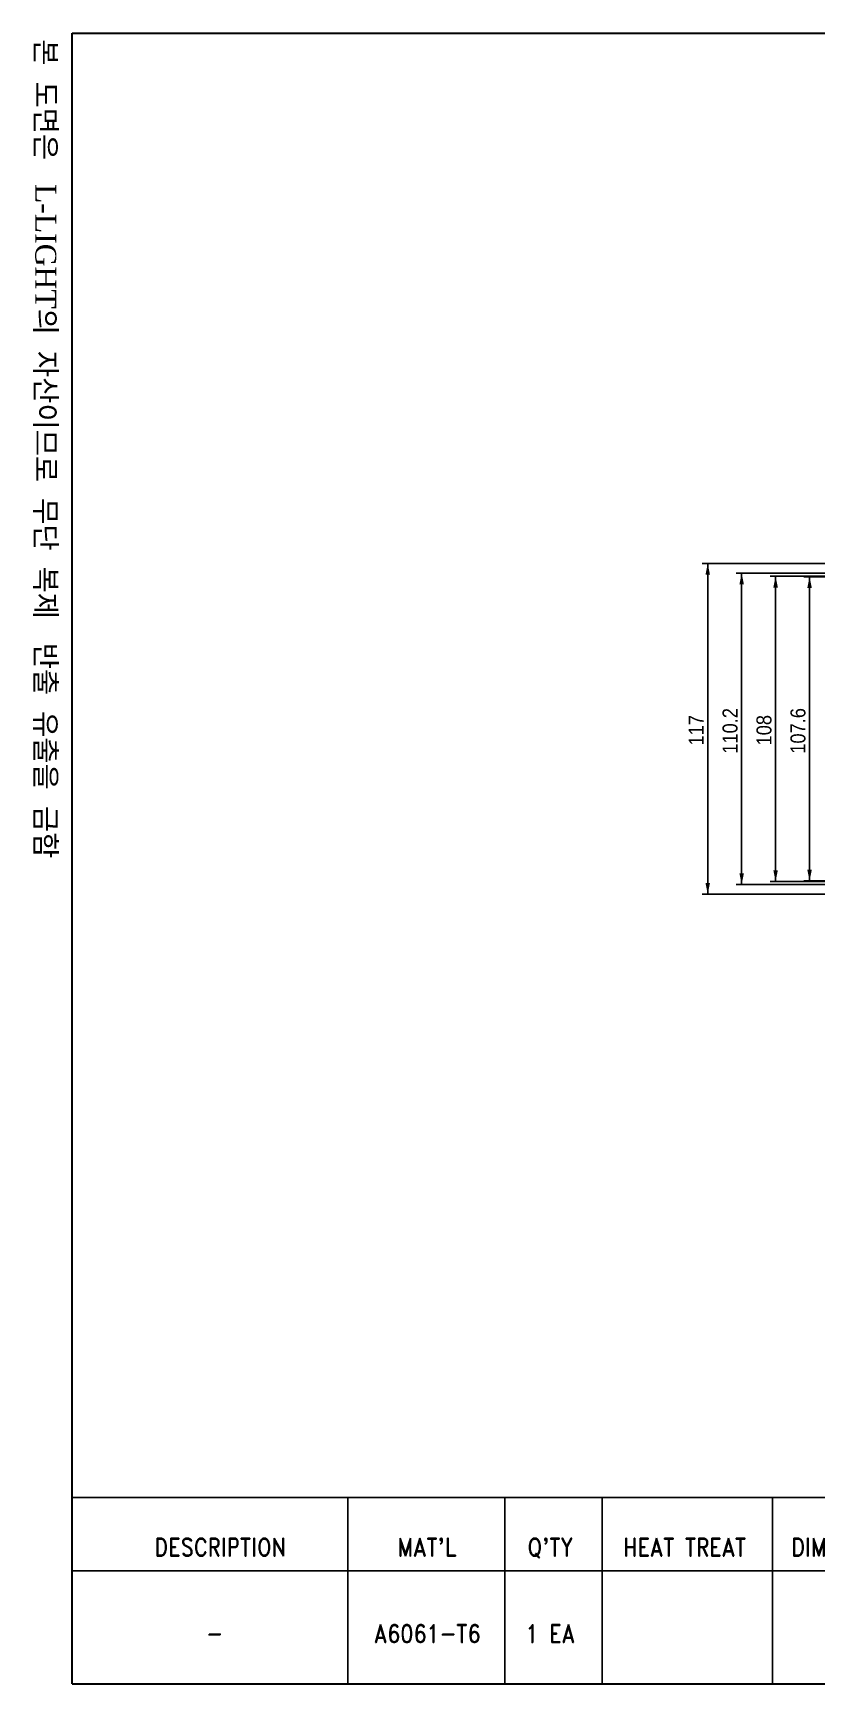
# Model space of a CAD drawing. Header units: millimetres. Extents: x 10 to 834, y 2 to 586.
# Drawn here: x 10 to 287, y 2 to 586 of the extents above; entities that cross this region are included whole.
import ezdxf

# ---------------------------------------------------------------- set-up
doc = ezdxf.new("R2010")
doc.units = ezdxf.units.MM
doc.header["$LTSCALE"] = 2
doc.layers.add('FORMAT', color=7, linetype='Continuous')
doc.styles.add('SLDTEXTSTYLE1', font='RomanD', dxfattribs={"width": 0.855})
doc.styles.add('SLDTEXTSTYLE8', font='Dutch801 Rm BT', dxfattribs={"bigfont": 'bigfont'})
doc.styles.add('SLDTEXTSTYLE9', font='GOTHIC.TTF', dxfattribs={"width": 0.913})
doc.dimstyles.new('SLDDIMSTYLE0', dxfattribs={"dimtxt": 5.291667, "dimasz": 4, "dimexe": 0, "dimexo": 0.0625, "dimgap": 1.322917, "dimtad": 1, "dimrnd": 1e-09, "dimzin": 12, "dimdsep": 46, "dimtxsty": 'SLDTEXTSTYLE9', "dimsah": 1, "dimcen": 0.09, "dimadec": 0, "dimazin": 3, "dimtfac": 1, "dimtofl": 0, "dimtmove": 0, "dimatfit": 3, "dimfxl": 0, "dimfrac": 2, "dimtolj": 1, "dimtzin": 12, "dimarcsym": 0})

# ---------------------------------------------------------------- blocks, each defined once
blk = doc.blocks.new('_D_20')
at = {"layer": 'FORMAT'}
for p, q in [((368.85, 393.66), (282.85, 393.66)), ((284.83, 286.06), (284.83, 393.66)), ((367.55, 286.06), (282.85, 286.06))]:
    blk.add_line(p, q, dxfattribs=at)
for points in [[(284.83, 393.66), (284.03, 389.66), (285.63, 389.66)], [(284.83, 286.06), (285.63, 290.06), (284.03, 290.06)]]:
    blk.add_solid(points, dxfattribs=at)
at = {"layer": 'FORMAT', "insert": (278.07, 331.06), "char_height": 5.292, "attachment_point": 1, "rotation": 90, "style": 'SLDTEXTSTYLE9'}
blk.add_mtext('107.6', dxfattribs=at)
blk = doc.blocks.new('_D_21')
at = {"layer": 'FORMAT'}
for p, q in [((362.35, 393.86), (270.85, 393.86)), ((272.83, 285.86), (272.83, 393.86)), ((362.35, 285.86), (270.85, 285.86))]:
    blk.add_line(p, q, dxfattribs=at)
for points in [[(272.83, 393.86), (272.03, 389.86), (273.63, 389.86)], [(272.83, 285.86), (273.63, 289.86), (272.03, 289.86)]]:
    blk.add_solid(points, dxfattribs=at)
at = {"layer": 'FORMAT', "insert": (266.07, 333.99), "char_height": 5.292, "attachment_point": 1, "rotation": 90, "style": 'SLDTEXTSTYLE9'}
blk.add_mtext('108', dxfattribs=at)
blk = doc.blocks.new('_D_22')
at = {"layer": 'FORMAT'}
for p, q in [((378.85, 394.96), (258.85, 394.96)), ((260.83, 394.96), (260.83, 284.76)), ((378.85, 284.76), (258.85, 284.76))]:
    blk.add_line(p, q, dxfattribs=at)
for points in [[(260.83, 394.96), (260.03, 390.96), (261.63, 390.96)], [(260.83, 284.76), (261.63, 288.76), (260.03, 288.76)]]:
    blk.add_solid(points, dxfattribs=at)
at = {"layer": 'FORMAT', "insert": (254.07, 331.06), "char_height": 5.292, "attachment_point": 1, "rotation": 90, "style": 'SLDTEXTSTYLE9'}
blk.add_mtext('110.2', dxfattribs=at)
blk = doc.blocks.new('_D_24')
at = {"layer": 'FORMAT'}
for p, q in [((366.85, 398.36), (246.85, 398.36)), ((248.83, 398.36), (248.83, 281.36)), ((366.85, 281.36), (246.85, 281.36))]:
    blk.add_line(p, q, dxfattribs=at)
for points in [[(248.83, 398.36), (248.03, 394.36), (249.63, 394.36)], [(248.83, 281.36), (249.63, 285.36), (248.03, 285.36)]]:
    blk.add_solid(points, dxfattribs=at)
at = {"layer": 'FORMAT', "insert": (242.07, 333.99), "char_height": 5.292, "attachment_point": 1, "rotation": 90, "style": 'SLDTEXTSTYLE9'}
blk.add_mtext('117', dxfattribs=at)

msp = doc.modelspace()

# ---------------------------------------------------------------- linework, layer by layer
at = {"layer": 'FORMAT', "lineweight": 30}
for p, q in [((24.1807393, 2), (24.1807393, 586)), ((24.1807393, 586), (834, 586)), ((24.1807393, 2), (834, 2))]:
    msp.add_line(p, q, dxfattribs=at)
at = {"layer": 'FORMAT'}
for p, q in [((454, 68), (24.1807393, 68)), ((121.5999498, 68), (121.5999498, 2)), ((177.1692505, 68), (177.1692505, 2)), ((211.5141655, 68), (211.5141655, 2)), ((271.7142413, 68), (271.7142413, 2)), ((454, 42), (24.1807393, 42))]:
    msp.add_line(p, q, dxfattribs=at)

# ---------------------------------------------------------------- texts
at = {"layer": 'FORMAT', "insert": (18.5472926, 583.7695863), "char_height": 7.408333333, "attachment_point": 1, "rotation": 270, "style": 'SLDTEXTSTYLE8'}
msp.add_mtext('본  도면은   L-LIGHT의  자산이므로  무단  복제   반출  유출을  금함', dxfattribs=at)
at = {"layer": 'FORMAT', "char_height": 6.35, "attachment_point": 2, "style": 'SLDTEXTSTYLE1'}
for s, insert in [('DESCRIPTION', (76.5025822, 53.5787573)), ("MAT'L", (149.5243112, 53.5787573)), ("Q'TY", (193.2106913, 53.5787573)), ('HEAT TREAT', (240.669925, 53.5787573)), ('DIMENSIONS', (300.2129277, 53.5787573)), ('-', (74.5268078, 22.9910108)), ('A6061-T6', (149.7244376, 22.9910108)), ('1 EA', (193.1710038, 22.9910108))]:
    msp.add_mtext(s, dxfattribs=dict(at, insert=insert))

# ---------------------------------------------------------------- dimensions: what is measured, and where the dimension line sits
at = {"layer": 'FORMAT'}
for base, p1, p2, picture, middle in [((248.8336694, 281.356937), (368.8336694, 398.356937), (368.8336694, 281.356937), '_D_24', (248.8336694, 339.856937)), ((260.8336694, 284.756937), (380.8336694, 394.956937), (380.8336694, 284.756937), '_D_22', (260.8336694, 339.856937)), ((272.8336694, 393.856937), (364.3336694, 285.856937), (364.3336694, 393.856937), '_D_21', (272.8336694, 339.856937)), ((284.8336694, 393.656937), (369.5336694, 286.056937), (370.8336694, 393.656937), '_D_20', (284.8336694, 339.856937))]:
    dim = msp.add_linear_dim(base=base, p1=p1, p2=p2, angle=90, dimstyle='SLDDIMSTYLE0', dxfattribs=at)
    dim.commit()
    dim.dimension.update_dxf_attribs({"geometry": picture, "text_midpoint": middle, "dimtype": 160})

doc.saveas('drawing.dxf')
